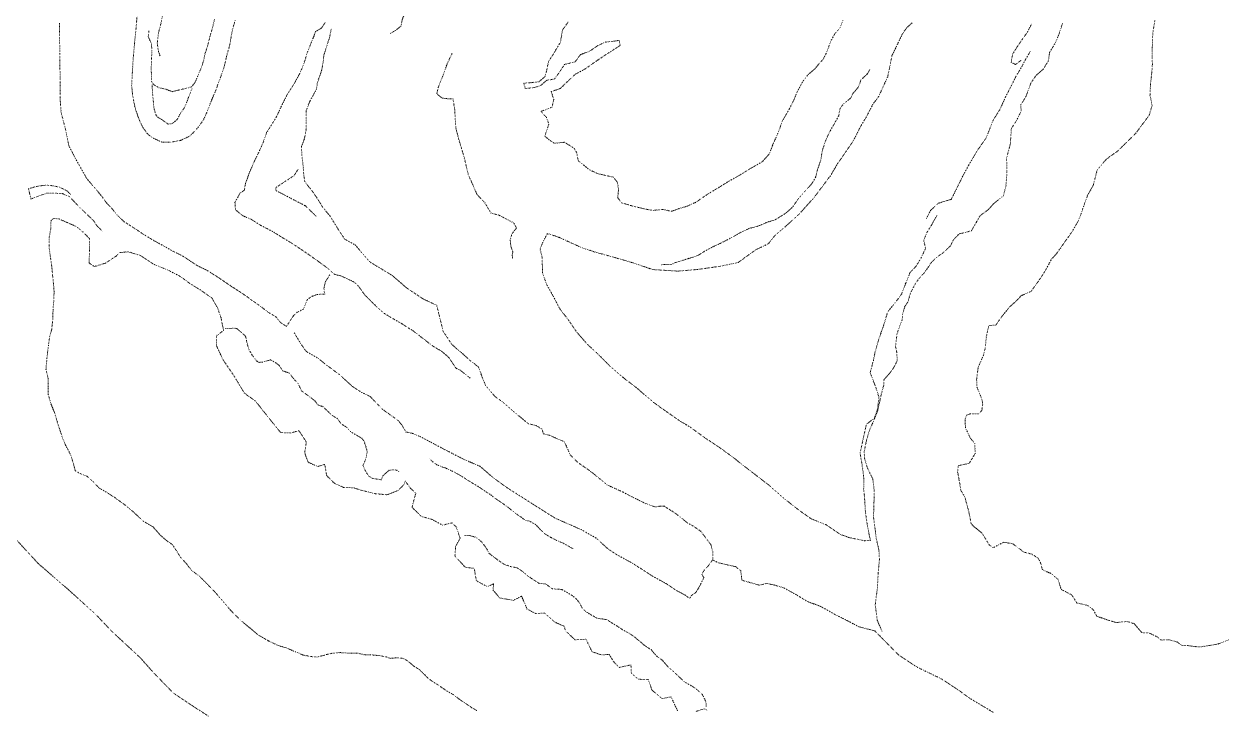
# Model space of a CAD drawing. Extents: x 682410 to 689460, y 7661803 to 7669124.
# Drawn here: x 687893.5 to 688365.9, y 7665861.8 to 7666132.4 of the extents above; entities that cross this region are included whole.
import ezdxf

# ---------------------------------------------------------------- set-up
doc = ezdxf.new("R2010")
doc.units = 0
doc.header["$MEASUREMENT"] = 0
doc.linetypes.add('DOT', pattern=[0.25, 0, -0.25])
doc.layers.add('02 TOE_Line', color=1, linetype='DOT', lineweight=20)

msp = doc.modelspace()

# ---------------------------------------------------------------- linework, layer by layer
at = {"layer": '02 TOE_Line'}
for points in [[(688038.2, 7666128.64, 4317.32), (688040.26, 7666129.88, 4317.74), (688042.29, 7666131.47, 4317.85), (688042.83, 7666134.17, 4317.64), (688043.75, 7666136.39, 4317.85), (688043.92, 7666139.58, 4317.64), (688043.75, 7666142.45, 4316.97), (688042.75, 7666146.5, 4316.61), (688042.57, 7666149.52, 4316.45), (688044.53, 7666153.35, 4316.8), (688045.98, 7666156.54, 4317.43), (688047.27, 7666159.77, 4317.77), (688048.06, 7666163.19, 4317.78), (688049.58, 7666166.23, 4318.03), (688049.11, 7666168.85, 4317.99), (688050.35, 7666171.96, 4317.61), (688051.39, 7666174.77, 4317.58), (688052.07, 7666177.47, 4317.96)], [(687938.16, 7666135.36, 4294.79), (687937.79, 7666130.85, 4295.36), (687937.32, 7666126.32, 4295.65), (687936.93, 7666121.93, 4296.07), (687936.53, 7666117.19, 4296.53), (687936.3, 7666112.92, 4296.89), (687936.03, 7666108.19, 4297.24), (687936.4, 7666104.36, 4297.31), (687936.87, 7666101.77, 4297.56), (687937.38, 7666099.27, 4297.65), (687938.58, 7666095.68, 4297.88), (687939.37, 7666093.65, 4298.05), (687940.64, 7666091.23, 4298.04), (687942.18, 7666089.08, 4298.06), (687944.21, 7666087.43, 4298.14), (687947.96, 7666085.68, 4298.24), (687951.71, 7666085.71, 4298.5), (687955.31, 7666086.36, 4298.76), (687958.94, 7666088.06, 4299.06), (687961.47, 7666090.53, 4299.24), (687964.27, 7666094.31, 4299.55), (687965.72, 7666097.42, 4299.71), (687967.17, 7666101.29, 4300.02), (687969.23, 7666106.18, 4300.32), (687971.16, 7666111.5, 4300.73), (687972.58, 7666115.49, 4300.94), (687973.47, 7666119.54, 4301.31), (687974.68, 7666123.74, 4301.55), (687975.76, 7666129.91, 4301.83), (687976.85, 7666133.72, 4302.16)], [(687947.23, 7666119.76, 4299.34), (687946.58, 7666121.61, 4299.25), (687946.15, 7666124.79, 4298.75), (687946.71, 7666129.29, 4297.67), (687947.39, 7666131.65, 4297), (687948.58, 7666137.27, 4295.59)], [(687907.57, 7666132.69, 4295.6), (687907.61, 7666126.04, 4296.32), (687907.68, 7666120.66, 4296.92), (687907.8, 7666110.79, 4297.37), (687907.79, 7666103.29, 4297.86), (687908.2, 7666097.39, 4298.2), (687909.79, 7666091.32, 4298.49), (687911.3, 7666084.16, 4298.74), (687913.82, 7666079.32, 4299.05), (687918.32, 7666071.28, 4299.62), (687922.7, 7666066.21, 4299.4), (687924.51, 7666063.93, 4299.44), (687926.27, 7666061.49, 4299.56), (687928.06, 7666059.75, 4299.52), (687930.19, 7666057.03, 4299.74), (687932.98, 7666054.33, 4300.07), (687936.46, 7666052.1, 4300.27), (687940.63, 7666049.32, 4300.37), (687945.21, 7666046.56, 4300.5), (687948.63, 7666044.75, 4300.53), (687952.33, 7666042.61, 4300.71), (687956.25, 7666040.68, 4300.8), (687959.45, 7666038.57, 4300.86), (687962.03, 7666036.88, 4301.14), (687965.84, 7666035.02, 4301.18), (687969.84, 7666032.54, 4301.46), (687976.09, 7666028.29, 4301.87), (687980.06, 7666025.72, 4302.07), (687983.52, 7666023.22, 4302.43), (687986.29, 7666021.32, 4302.76), (687989.7, 7666018.7, 4303.19), (687992.98, 7666016.66, 4303.5), (687994.77, 7666014.43, 4303.81), (687997.1, 7666012.94, 4304.16), (687999.89, 7666017.15, 4304.55), (688001.27, 7666018.46, 4304.47), (688003.86, 7666019.78, 4304.37), (688005.37, 7666023.57, 4304.34), (688007.11, 7666024.79, 4304.36), (688009.35, 7666025.57, 4304.52), (688012.21, 7666025.67, 4304.49), (688011.9, 7666027.79, 4304.25), (688012.47, 7666030.55, 4304.02), (688014.19, 7666033.25, 4303.73)], [(687942.88, 7666129.66, 4297.46), (687942.57, 7666127.36, 4297.45), (687943.88, 7666124.41, 4298.5), (687944.01, 7666121.65, 4298.3), (687943.88, 7666118.68, 4298.22), (687943.76, 7666114.52, 4298.21), (687943.84, 7666112.17, 4298.11), (687943.85, 7666109.72, 4297.96), (687944.77, 7666108.35, 4297.93), (687946.76, 7666107.19, 4298.19), (687949.6, 7666106.56, 4298.55), (687952.01, 7666105.61, 4298.7), (687954.57, 7666106.27, 4299.03), (687957.34, 7666106.9, 4299.3), (687959.5, 7666107.46, 4299.66), (687960.88, 7666108.93, 4299.95), (687961.99, 7666111.46, 4300.58), (687963.36, 7666114.65, 4301.08), (687964.38, 7666117.71, 4301.43), (687964.97, 7666120.46, 4302.08), (687966.09, 7666124.02, 4302.16), (687966.92, 7666127.26, 4302.43), (687967.97, 7666130.98, 4302.38), (687968.73, 7666134.1, 4302.89)], [(688069.56, 7665992.53, 4310.53), (688065.73, 7665995.61, 4309.47), (688063.95, 7665996.46, 4309.53), (688061.17, 7666000.68, 4309.42), (688058.54, 7666002.99, 4309.09), (688054.96, 7666005.09, 4308.75), (688047.01, 7666011.24, 4307.41), (688044.94, 7666012.51, 4307.48), (688042.63, 7666014.01, 4307.27), (688039.49, 7666015.78, 4306.68), (688035.73, 7666018.05, 4306.29), (688032.56, 7666020.82, 4305.88), (688030.12, 7666023.25, 4305.56), (688028.03, 7666025.37, 4305.39), (688025.54, 7666028.83, 4305.3), (688023.85, 7666030.41, 4305.64), (688021.53, 7666031.54, 4305.11), (688018.91, 7666032.78, 4304.61), (688016.19, 7666033.44, 4304.07), (688015.69, 7666033.8, 4304.04), (688013.36, 7666035.9, 4303.82), (688009.89, 7666038.44, 4303.46), (688005.32, 7666041.72, 4303.03), (687999.49, 7666045.6, 4302.52), (687995.81, 7666047.83, 4302.22), (687991.74, 7666050.34, 4301.94), (687987.01, 7666052.83, 4301.48), (687983.09, 7666055.24, 4300.99), (687979.82, 7666056.68, 4300.7), (687977.01, 7666058.99, 4300.4), (687976.79, 7666061.84, 4300.05), (687978.77, 7666065.49, 4300.13), (687980.49, 7666066.68, 4300.45), (687980.97, 7666069.41, 4300.27), (687982.69, 7666074.13, 4300.21), (687984.49, 7666078.18, 4300.12), (687986.53, 7666082.43, 4300.03), (687987.87, 7666085.42, 4300.11), (687989.3, 7666089.47, 4300.17), (687991.29, 7666092.59, 4300.24), (687993.18, 7666095.67, 4300.55), (687995.45, 7666100.6, 4300.81), (687997.39, 7666104.41, 4301.16), (688000.24, 7666108.92, 4301.36), (688002.21, 7666112.51, 4301.38), (688003.33, 7666114.97, 4301.52), (688004.49, 7666118.15, 4301.78), (688005.25, 7666120.87, 4301.86), (688006.35, 7666123.58, 4302.02), (688007.58, 7666126.61, 4302.4), (688008.63, 7666129.35, 4302.68), (688010.93, 7666130.69, 4302.85), (688012.59, 7666133.21, 4303.01)], [(688014.78, 7666130.49, 4304.21), (688014.18, 7666127.17, 4304.39), (688013.45, 7666124.96, 4303.68), (688011.86, 7666119.98, 4303.8), (688011.66, 7666117.56, 4303.95), (688010.98, 7666113.93, 4304.07), (688009.35, 7666109.22, 4303.85), (688008.93, 7666106.57, 4303.45), (688006.29, 7666101.71, 4302.74), (688004.96, 7666098.3, 4302.77), (688004.93, 7666094.1, 4302.77), (688004.89, 7666090.84, 4302.4), (688004.3, 7666087.34, 4302.31), (688003.04, 7666083.93, 4302.3), (688003.16, 7666081.11, 4301.87), (688003.53, 7666077.63, 4301.97), (688003.73, 7666076.25, 4302.03), (688003.95, 7666072.71, 4302.32), (688004.36, 7666070.09, 4302.24), (688007.07, 7666066.6, 4302.35), (688008.97, 7666063.96, 4301.92), (688011.37, 7666060.06, 4302.41), (688014.38, 7666056.42, 4303.12), (688017.41, 7666051.47, 4304.88), (688020.06, 7666047.39, 4304.92), (688024.24, 7666045.1, 4305.95), (688029.86, 7666038.51, 4307.21), (688034.6, 7666035.6, 4308.38), (688038.83, 7666033.05, 4309.31), (688044.61, 7666028.08, 4309.96), (688050.93, 7666023.84, 4310.55), (688056.41, 7666021.26, 4311.35), (688058.94, 7666011.01, 4311.24), (688062.28, 7666005.95, 4312.21), (688064.41, 7666003.97, 4312.13), (688066.22, 7666002.51, 4311.59), (688069.51, 7665999.51, 4311.77), (688072.93, 7665996.9, 4312.31), (688073.75, 7665994.55, 4312.1), (688074.69, 7665992.01, 4312.21), (688075.76, 7665989.49, 4312.44), (688079.6, 7665985.06, 4312.28), (688082.47, 7665983.08, 4311.56), (688086.64, 7665979.4, 4312.99), (688092.64, 7665974.45, 4315.57), (688095.84, 7665973.72, 4314.74), (688098.02, 7665972.27, 4314.68), (688098.46, 7665970.55, 4315.05), (688100.76, 7665969.99, 4315.06), (688106.82, 7665967.34, 4315.4), (688109.11, 7665962.17, 4314.88), (688112.04, 7665959.26, 4314.43), (688116.78, 7665955.93, 4314.76), (688120.3, 7665953.16, 4315.12), (688123.55, 7665950.39, 4315.85), (688129.84, 7665947.55, 4315.96), (688134.09, 7665945.32, 4316.97), (688138.93, 7665942.96, 4316.82), (688142.64, 7665941.64, 4317.84), (688144.42, 7665941.94, 4317.89), (688146.04, 7665942.02, 4318.54), (688149.18, 7665940.07, 4318.69), (688151.33, 7665938.58, 4318.74), (688155.41, 7665935.29, 4318.8), (688157.22, 7665934.33, 4319.05), (688160.63, 7665932.03, 4319.42), (688163.18, 7665928.6, 4318.84), (688164.61, 7665926.73, 4318.96), (688165.34, 7665923.87, 4318.9), (688165.29, 7665920.74, 4318.94), (688167.28, 7665919.68, 4319.47), (688171.32, 7665918.71, 4319.58), (688174.32, 7665918.08, 4319.8), (688176.38, 7665916.49, 4319.99), (688176.63, 7665914.16, 4319.98), (688176.84, 7665912.71, 4320.08), (688183.66, 7665910.75, 4320.66), (688186.44, 7665911.44, 4320.89), (688189.53, 7665910.84, 4321.33), (688193.38, 7665909.7, 4321.37), (688198.21, 7665907.02, 4322.03), (688202.64, 7665904.32, 4322.5), (688207.91, 7665902.39, 4322.95), (688213.68, 7665899.11, 4323.4), (688218.8, 7665896.55, 4323.95), (688222.98, 7665894.35, 4324.87), (688229.29, 7665892.7, 4325.56), (688234.8, 7665887.1, 4326.08), (688238.66, 7665883.19, 4326.56), (688246.16, 7665878.27, 4327.75), (688255.43, 7665873.82, 4329.14), (688261.95, 7665869.54, 4329.85), (688266.87, 7665866.01, 4329.41), (688276.2, 7665860.43, 4330.59)], [(688108.25, 7666133.09, 4349.63), (688106.09, 7666130.08, 4349.74), (688105.18, 7666125.08, 4349.95), (688102.14, 7666119.97, 4349.71), (688100.55, 7666117.61, 4349.76), (688099.67, 7666113.53, 4349.69), (688099.14, 7666111.64, 4349.65), (688096.79, 7666109.56, 4349.56), (688093.31, 7666109.14, 4349.54), (688090.77, 7666108.99, 4349.43), (688091.34, 7666106.83, 4349.29), (688095.03, 7666107.29, 4349.57), (688097.38, 7666107.99, 4349.42), (688099.81, 7666110.13, 4349.54), (688102.84, 7666110.59, 4349.39), (688104.8, 7666113.27, 4349.51), (688106.81, 7666116.35, 4349.54), (688111.02, 7666117.41, 4349.38), (688113.12, 7666120.23, 4349.2), (688117.06, 7666121.75, 4349.48), (688119.72, 7666123.66, 4349.61), (688122.84, 7666125.19, 4349.64), (688126.06, 7666125.51, 4349.69), (688128.4, 7666125.85, 4349.73), (688128.8, 7666123.85, 4349.77), (688124.74, 7666121.26, 4349.79), (688119.84, 7666118.02, 4349.93), (688114.82, 7666114.49, 4349.73), (688111.15, 7666112.57, 4349.91), (688107.51, 7666109.14, 4349.73), (688105.14, 7666106.84, 4349.67), (688101.59, 7666105.65, 4349.69), (688102.58, 7666102.54, 4349.88), (688101.92, 7666099.5, 4350.03), (688097.57, 7666097.84, 4350.28), (688099.73, 7666095.41, 4350.15), (688100.65, 7666092.79, 4350.09), (688099.06, 7666088.05, 4350.26), (688100.89, 7666086.49, 4350.23), (688102.79, 7666085.23, 4350.09), (688106.74, 7666085.65, 4350.03), (688110.58, 7666083.32, 4349.88), (688111.65, 7666081.45, 4350.08), (688112.27, 7666078.31, 4349.84), (688116.67, 7666074.78, 4349.92), (688119.93, 7666073.24, 4349.83), (688126.06, 7666071.89, 4349.93), (688127.71, 7666069.82, 4349.97), (688128.13, 7666067.09, 4350.01), (688127.84, 7666063.67, 4350.02), (688129.4, 7666061.69, 4350.57), (688132.97, 7666060.67, 4350.63), (688134.86, 7666060.19, 4350.57), (688139.08, 7666059.16, 4350.46), (688141.88, 7666058.73, 4350.41), (688145.53, 7666059.14, 4350.19), (688149.02, 7666058.38, 4350.55), (688152.09, 7666059.45, 4350.35), (688155.36, 7666060.47, 4350.39), (688158.87, 7666062.06, 4350.43), (688161.12, 7666063.7, 4350.32), (688163.57, 7666065.3, 4350.27), (688167.94, 7666067.93, 4350.29), (688171.55, 7666070.19, 4350.32), (688175.27, 7666072.23, 4350.39), (688180.6, 7666075.51, 4350.51), (688184.88, 7666077.95, 4350.68), (688187.53, 7666080.96, 4350.65), (688189.15, 7666085, 4350.42), (688191, 7666089.11, 4350.44), (688192.88, 7666094.21, 4350.4), (688195.57, 7666098.82, 4350.5), (688197.43, 7666102.6, 4350.51), (688198.68, 7666105.58, 4350.62), (688200.94, 7666109.82, 4350.66), (688203.11, 7666112.51, 4350.78), (688205.75, 7666114.75, 4350.92), (688207.3, 7666116.7, 4350.82), (688208.9, 7666118.42, 4350.88), (688210.05, 7666120.72, 4350.88), (688211.05, 7666123.2, 4350.7), (688211.93, 7666125.64, 4350.61), (688213.43, 7666128.43, 4350.47), (688215.44, 7666130.66, 4350.63), (688216.7, 7666133.87, 4350.71)], [(688243.96, 7666132.76, 4338.46), (688241.75, 7666130.72, 4338.69), (688240.26, 7666128.63, 4339.02), (688236.05, 7666119.84, 4338.44), (688234.35, 7666111.48, 4338.44), (688230.77, 7666103.67, 4338.24), (688228.51, 7666100.67, 4338.1), (688226.11, 7666095.98, 4338), (688223.51, 7666091.64, 4337.93), (688220.85, 7666086.28, 4337.86), (688214.57, 7666077.21, 4337.91), (688211.94, 7666072.67, 4337.76), (688205.14, 7666063.62, 4337.68), (688199.31, 7666057.19, 4337.73), (688194.1, 7666052.46, 4337.62), (688189.95, 7666048.92, 4337.18), (688187.22, 7666045.56, 4337.35), (688182.25, 7666043.14, 4337.18), (688175.34, 7666038.17, 4337.15), (688168.29, 7666036.69, 4337.14), (688159.46, 7666035.43, 4337.12), (688151.49, 7666034.76, 4337.07), (688141.65, 7666035.38, 4336.91), (688133.28, 7666038.22, 4336.94), (688126.1, 7666040.29, 4337.13), (688119.56, 7666042.09, 4337.23), (688113.89, 7666043.91, 4337.33), (688108.8, 7666046.21, 4337.57), (688104.42, 7666048.2, 4337.65), (688100.09, 7666049.62, 4337.64), (688098.46, 7666046.51, 4337.72), (688097.2, 7666043.5, 4337.77), (688098.02, 7666040.11, 4337.69), (688098.14, 7666033.99, 4337.47), (688099.87, 7666029.33, 4337.46), (688102.13, 7666025.31, 4337.54), (688105.01, 7666019.82, 4337.55), (688108.6, 7666015.19, 4337.43), (688111.81, 7666010.47, 4337.4), (688115.91, 7666005.76, 4337.25), (688119.44, 7666002.59, 4337.15), (688124.81, 7665997.21, 4337.15), (688129.98, 7665992.73, 4337.15), (688135.27, 7665988.68, 4337.16), (688142.05, 7665982.87, 4337.25), (688146.94, 7665979.35, 4337.22), (688152.61, 7665975.42, 4337.22), (688156.45, 7665973.17, 4337.32), (688162.15, 7665968.98, 4337.34), (688167.71, 7665965.28, 4337.45), (688172.8, 7665961.68, 4337.58), (688177.27, 7665958.11, 4337.55), (688181.38, 7665954.96, 4337.58), (688187.55, 7665950.18, 4337.62), (688193.3, 7665945.12, 4337.54), (688198.79, 7665940.78, 4337.64), (688204.15, 7665936.97, 4337.68), (688209.94, 7665934.67, 4337.61), (688215.63, 7665930.81, 4337.52), (688219.26, 7665929.53, 4337.52), (688225.24, 7665928.31, 4337.65), (688227.57, 7665928.43, 4337.6), (688226.99, 7665930.85, 4337.63), (688226.21, 7665935.16, 4337.51), (688225.55, 7665939.75, 4337.52), (688225.21, 7665945.57, 4337.33), (688224.87, 7665948.79, 4337.43), (688225, 7665950.62, 4337.43), (688224.82, 7665954.18, 4337.62), (688224.18, 7665958.7, 4337.6), (688223.46, 7665962.82, 4337.78), (688224.63, 7665968.36, 4337.59), (688225.96, 7665974.27, 4337.61), (688229.08, 7665976.72, 4337.91), (688230.42, 7665980.54, 4337.71), (688230.88, 7665985.18, 4337.36), (688229.36, 7665989.7, 4338.16), (688227.42, 7665994.64, 4338), (688228.72, 7665999.49, 4337.73), (688229.34, 7666002.56, 4337.49), (688230.53, 7666007, 4337.76), (688232.05, 7666011.37, 4337.74), (688232.86, 7666013.67, 4337.59), (688234.36, 7666018.66, 4337.62), (688237.98, 7666023.16, 4337.91), (688239.84, 7666025.67, 4337.65), (688241.45, 7666029.98, 4338), (688243.16, 7666034.22, 4338.03), (688245.49, 7666036.59, 4338.16), (688247.66, 7666040.17, 4337.99), (688249.28, 7666043.75, 4338.09), (688248.56, 7666046.99, 4337.91), (688249.89, 7666050.14, 4338.43), (688251.62, 7666052.92, 4338.24), (688253.8, 7666056.78, 4338.46)], [(688232.18, 7665892.29, 4326.76), (688230.19, 7665897, 4327.47), (688229.43, 7665903.02, 4329.11), (688230.28, 7665909.62, 4331.83), (688230.61, 7665915.75, 4334.71), (688231.08, 7665920.93, 4336.4), (688230.89, 7665924.73, 4337.38), (688229.85, 7665929.05, 4338.21), (688229.38, 7665932.98, 4338.55), (688228.75, 7665937.68, 4338.53), (688228.93, 7665942.76, 4339.08), (688229.02, 7665948.21, 4339.48), (688228.48, 7665952.65, 4339.64), (688226.37, 7665957, 4338.4), (688225.21, 7665960.96, 4338.1), (688225.08, 7665963.46, 4337.58), (688225.95, 7665967.76, 4337.69), (688227.14, 7665971.89, 4337.83), (688229.01, 7665976.1, 4337.95), (688230.43, 7665979.85, 4337.9), (688231.3, 7665983.79, 4337.67), (688232, 7665986.9, 4337.59), (688232.8, 7665989.73, 4337.39), (688232.83, 7665991.88, 4337.34), (688234.97, 7665994.2, 4338.48), (688236.8, 7665996.78, 4339.68), (688238.11, 7665999.39, 4340.36), (688237.93, 7666002.73, 4340.56), (688237.42, 7666005.14, 4340.05), (688238.05, 7666010.01, 4340.1), (688239.15, 7666013.19, 4340.21), (688240.06, 7666015.45, 4339.89), (688240.22, 7666017.85, 4339.48), (688241.12, 7666020.79, 4339.23), (688242.43, 7666022.84, 4338.99), (688243.28, 7666025.97, 4338.86), (688244.78, 7666028.86, 4338.81), (688245.45, 7666030.1, 4338.97), (688246.7, 7666031.83, 4339.4), (688248.57, 7666033.86, 4339.49), (688249.95, 7666035.76, 4339.53), (688251.6, 7666038.22, 4339.07), (688253.02, 7666039.59, 4339.44), (688254.68, 7666040.94, 4339.64), (688256.22, 7666042.01, 4339.89), (688259.12, 7666044.71, 4339.69), (688260.36, 7666047.22, 4339.32), (688262.56, 7666049.44, 4339.62), (688267.39, 7666050.67, 4341.58), (688269.28, 7666053.94, 4341.5), (688270.82, 7666056.65, 4340.92), (688274.16, 7666059.11, 4341.4), (688276.1, 7666061.35, 4341.34), (688279.98, 7666064.49, 4342.19), (688281, 7666068.36, 4341.92), (688281.42, 7666073.79, 4341.62), (688281.26, 7666079.36, 4340.49), (688282.76, 7666085.07, 4341.24), (688283.15, 7666091.16, 4340.12), (688285.16, 7666094.13, 4340.48), (688286.98, 7666097.87, 4340.17), (688286.91, 7666100.46, 4338.68), (688288.94, 7666103.78, 4338.62), (688290.86, 7666109.04, 4337.48), (688292.93, 7666112.1, 4337.18), (688295.76, 7666114.54, 4337.06), (688297.72, 7666117.72, 4336.37), (688298.24, 7666121.11, 4336.13), (688300.7, 7666125.24, 4337.72), (688302.06, 7666128.8, 4338.76), (688303.34, 7666132.55, 4339.33)], [(688339.76, 7666133.66, 4360.11), (688338.95, 7666128.76, 4360.27), (688338.78, 7666124.05, 4360.46), (688338.7, 7666119.43, 4360.38), (688338.8, 7666116.26, 4360.14), (688338.46, 7666112.19, 4360.12), (688338.05, 7666108.48, 4360.24), (688337.85, 7666104.31, 4360.11), (688338.69, 7666100.1, 4359.72), (688337.49, 7666096.26, 4359.66), (688334.19, 7666091.8, 4359.89), (688332.36, 7666089.31, 4359.9), (688329.12, 7666086.11, 4359.94), (688324.87, 7666081.97, 4359.84), (688320.72, 7666079.05, 4360.24), (688317, 7666074.67, 4360.19), (688315.48, 7666068.7, 4360.31), (688313.26, 7666064.79, 4360.15), (688311.64, 7666060.26, 4360.18), (688310.68, 7666057.46, 4360.11), (688309.43, 7666054.36, 4360.16), (688307.25, 7666050.58, 4360.16), (688305.43, 7666047.96, 4360.16), (688301, 7666041.69, 4360.09), (688299, 7666039.51, 4360.01), (688296.53, 7666034.9, 4360.05), (688293.17, 7666029.81, 4359.99), (688290.9, 7666026.75, 4360.01), (688287.08, 7666025.09, 4359.7), (688285.5, 7666023.37, 4359.93), (688282.53, 7666020.7, 4359.71), (688279.91, 7666017.5, 4359.85), (688278.45, 7666015.52, 4359.75), (688277.01, 7666013.48, 4359.92), (688274.27, 7666013.2, 4360.01), (688273.59, 7666010.52, 4360), (688273.18, 7666008.19, 4359.96), (688272.94, 7666004.78, 4360.02), (688272.1, 7666001.42, 4359.96), (688271.01, 7665999, 4359.97), (688270.05, 7665996.81, 4359.95), (688269.44, 7665992.05, 4360.06), (688269.59, 7665988.81, 4360.29), (688271.47, 7665984.39, 4360.26), (688271.88, 7665982.41, 4360.2), (688271.47, 7665979.7, 4360.29), (688270.28, 7665978.47, 4360.46), (688266.91, 7665978.4, 4360.44), (688265.44, 7665977.87, 4360.51), (688264.91, 7665976.29, 4360.53), (688265.01, 7665972.97, 4360.49), (688267.01, 7665968.77, 4360.21), (688268.71, 7665966.69, 4360.19), (688268.88, 7665962.7, 4360.05), (688266.45, 7665958.84, 4360.07), (688262.18, 7665957.92, 4360.32), (688261.95, 7665955.43, 4360.27), (688262.6, 7665952.1, 4360.2), (688263.21, 7665948.18, 4360.14), (688264.79, 7665945.57, 4360.2), (688266.36, 7665939.72, 4360.09), (688267.27, 7665935.07, 4360.13), (688268.46, 7665933.76, 4360.28), (688269.39, 7665933.08, 4360.34), (688271.52, 7665931.35, 4360.34), (688272.98, 7665929.02, 4360.48), (688274.43, 7665926.67, 4360.25), (688275.92, 7665925.52, 4360.2), (688280.13, 7665927.72, 4360.1), (688283.74, 7665927.1, 4359.93), (688285.65, 7665925.64, 4359.88), (688288.11, 7665923.8, 4360), (688291.25, 7665922.99, 4359.96), (688293.74, 7665921.39, 4359.91), (688294.67, 7665919.59, 4359.85), (688295.4, 7665916.8, 4359.84), (688298.79, 7665915.39, 4359.89), (688301.52, 7665913.11, 4360.04), (688302.81, 7665909.07, 4360.1), (688306.91, 7665906.97, 4360.16), (688309.03, 7665903.71, 4360.18), (688313.23, 7665902.77, 4360.24), (688315.49, 7665901.02, 4360.31), (688316.8, 7665898.54, 4360.41), (688320.21, 7665897.3, 4360.39), (688324.56, 7665896.01, 4360.72), (688328.79, 7665896.45, 4360.72), (688331.54, 7665895.58, 4360.73), (688334.62, 7665892.03, 4360.86), (688337.36, 7665891.93, 4360.89), (688340.62, 7665890.4, 4361.03), (688342.16, 7665889.09, 4361.17), (688345.19, 7665889.23, 4361.22), (688348.59, 7665888.34, 4361.22), (688350.46, 7665886.91, 4361.24), (688352.87, 7665886.88, 4361.25), (688356.91, 7665886.36, 4361.45), (688358.1, 7665886.42, 4361.37), (688364.6, 7665887.5, 4361.23), (688369.71, 7665889.5, 4362.05)], [(688287.17, 7666118.09, 4337.68), (688284.79, 7666116.37, 4339.12), (688283.07, 7666117.14, 4338.69), (688283.61, 7666120.37, 4338.39), (688285.53, 7666123.48, 4338.89), (688287.4, 7666126.24, 4339.09), (688289.46, 7666129.12, 4339.23), (688291.25, 7666132.56, 4339.16)], [(688249.6, 7666055.45, 4338.26), (688251.27, 7666058.72, 4338.52), (688254.3, 7666061.55, 4339.14), (688259.43, 7666063.1, 4338.6), (688261.45, 7666067.15, 4338.55), (688264.09, 7666072.51, 4338.99), (688266.42, 7666076.79, 4339.02), (688269.86, 7666082.62, 4338.62), (688273.19, 7666087.34, 4338.9), (688274.79, 7666091.37, 4338.69), (688276.05, 7666094.53, 4338.46), (688278.71, 7666098.72, 4338.54), (688280.79, 7666103.43, 4338.3), (688283.29, 7666108.28, 4337.81), (688284.94, 7666111.64, 4337.57), (688287.25, 7666115.43, 4337.54), (688288.56, 7666118.04, 4337.52), (688290.67, 7666121.58, 4338.38)], [(688086.38, 7666039.82, 4332.75), (688086.17, 7666041.11, 4332.77), (688086.5, 7666042.35, 4332.89), (688085.72, 7666044.31, 4332.52), (688085.39, 7666046.98, 4332.24), (688086.04, 7666049.32, 4331.85), (688086.99, 7666050.7, 4332.13), (688087.9, 7666051.76, 4332.36), (688086.78, 7666053.82, 4332.55), (688084.54, 7666054.95, 4332.29), (688081.11, 7666056.81, 4332.07), (688077.83, 7666057.7, 4332.17), (688075.32, 7666061.84, 4331.58), (688072.34, 7666064.98, 4332.4), (688068.97, 7666072.61, 4331.68), (688068.12, 7666075.84, 4332.68), (688067.33, 7666079.37, 4333.08), (688065.18, 7666086.59, 4333.11), (688063.97, 7666091.17, 4333.07), (688063.5, 7666098.53, 4333.03), (688062.83, 7666102.81, 4332.04), (688060.24, 7666102.86, 4331.2), (688058.58, 7666103.06, 4330.9), (688056.42, 7666104.77, 4331.03), (688057.04, 7666107.29, 4331.37), (688057.84, 7666109.52, 4332.2), (688058.99, 7666112.29, 4331.45), (688059.58, 7666113.94, 4331.67), (688060.07, 7666115.35, 4331.89), (688060.61, 7666116.81, 4332), (688062.46, 7666120.7, 4332.33)], [(688227.46, 7666114.56, 4339.81), (688226.2, 7666112.51, 4340.26), (688223.81, 7666110.26, 4340.93), (688222.76, 7666107.38, 4340.35), (688220.69, 7666104.99, 4340.54), (688219.81, 7666103.1, 4340.09), (688218.42, 7666102.04, 4340.36), (688216.82, 7666100.7, 4340.55), (688215.51, 7666098.78, 4340.35), (688215.03, 7666096.09, 4340.26), (688213.3, 7666092.97, 4340), (688211.57, 7666089.98, 4340.43), (688209.78, 7666086.12, 4340.7), (688208.6, 7666082.47, 4339.56), (688207.86, 7666078.27, 4339.53), (688206.68, 7666074.98, 4339.06), (688205.98, 7666071.99, 4338.82), (688204.47, 7666069.34, 4338.64), (688200.7, 7666065.21, 4338.36), (688199.15, 7666063.4, 4338.34), (688196.72, 7666059.98, 4338.73), (688194.33, 7666057.77, 4338.85), (688189.94, 7666055.01, 4338.53), (688186.72, 7666054.05, 4338.07), (688183.8, 7666052.71, 4338.51), (688179.68, 7666051.59, 4339.15), (688176.13, 7666049.93, 4339.3), (688173.14, 7666048.21, 4339.35), (688168.7, 7666045.9, 4339.83), (688165.29, 7666044.32, 4339.83), (688161.93, 7666042.49, 4339.45), (688159.98, 7666041.21, 4339.02), (688158.03, 7666040.43, 4339.44), (688154.86, 7666039.45, 4338.51), (688151.93, 7666038.54, 4338.47), (688150.3, 7666038.06, 4337.91), (688148.89, 7666037.32, 4338.26), (688145.75, 7666037.36, 4337.74), (688144.74, 7666037.26, 4337.79)], [(687959.9, 7666107.04, 4299.78), (687959.16, 7666104.99, 4299.54), (687958.41, 7666103.26, 4299.44), (687957.7, 7666101.3, 4299.47), (687956.95, 7666099.37, 4299.46), (687955.44, 7666097.33, 4299.36), (687953.97, 7666094.59, 4299.44), (687951.95, 7666092.94, 4299.38), (687950.44, 7666092.83, 4299.34), (687947.95, 7666094.57, 4299.06), (687946.28, 7666095.53, 4299.1), (687945.54, 7666096.61, 4299.06), (687944.8, 7666099.28, 4298.65), (687944.62, 7666101.57, 4298.6), (687944.23, 7666105.4, 4298.18), (687944.14, 7666108.48, 4297.94)], [(688001.68, 7666074.93, 4300.08), (688000.1, 7666072.45, 4300.03), (687996.54, 7666070.13, 4300.14), (687992.87, 7666067.7, 4300.18), (687992.92, 7666066.58, 4300.62), (688004.65, 7666060.5, 4302.89), (688009.11, 7666056.15, 4302.68)], [(687924.55, 7666050.49, 4301.87), (687922.35, 7666052.63, 4301.96), (687921, 7666054.66, 4301.23), (687917.94, 7666057.64, 4301.18), (687915.72, 7666059.74, 4300.62), (687913.15, 7666062.41, 4299.48), (687911.41, 7666064.24, 4298.35), (687908.61, 7666065.4, 4298.29), (687906.7, 7666065.47, 4298.45), (687902.55, 7666065.53, 4297.66), (687898.8, 7666064.23, 4297.09), (687896.32, 7666063.23, 4297.59), (687895.71, 7666065.65, 4297.26), (687895.34, 7666067.3, 4297.1), (687899.13, 7666068.35, 4297.24), (687902.51, 7666068.7, 4297.54), (687905.07, 7666068.43, 4297.64), (687907.48, 7666067.94, 4297.92), (687910.56, 7666066.44, 4298.39), (687912.22, 7666064.72, 4298.79)], [(688072.21, 7665861.23, 4302.24), (688070.28, 7665862.39, 4302.25), (688067.31, 7665864.35, 4302.14), (688065.53, 7665865.56, 4302.12), (688062.83, 7665867.63, 4301.93), (688060.46, 7665868.92, 4301.88), (688058.7, 7665870.14, 4301.97), (688057, 7665871.34, 4302.04), (688055.19, 7665872.41, 4301.96), (688053.02, 7665873.98, 4302.09), (688051.57, 7665875.44, 4301.99), (688049.55, 7665877.43, 4301.94), (688047.38, 7665878.79, 4301.92), (688045.73, 7665880.2, 4301.91), (688044.17, 7665881.34, 4301.88), (688043.15, 7665881.85, 4302.04), (688040.65, 7665882.08, 4301.95), (688038.17, 7665881.86, 4301.87), (688036.54, 7665882.44, 4301.98), (688033.85, 7665882.94, 4301.97), (688030.22, 7665883.28, 4302.01), (688027.77, 7665883.3, 4302.11), (688025.04, 7665883.93, 4302.04), (688021.7, 7665883.91, 4302.1), (688018.26, 7665884.14, 4302), (688015.18, 7665883.87, 4301.99), (688012.92, 7665883.35, 4301.96), (688009.23, 7665882.37, 4301.86), (688006.95, 7665882.56, 4301.96), (688004.06, 7665883.05, 4301.99), (688000.67, 7665884.44, 4301.95), (687997.06, 7665886, 4301.9), (687993.91, 7665886.9, 4302.01), (687989.9, 7665888.81, 4301.86), (687985.97, 7665891.11, 4301.83), (687982.4, 7665894.09, 4301.64), (687979.13, 7665896.8, 4301.41), (687975.23, 7665900.68, 4301.21), (687972.15, 7665904.28, 4301.33), (687969.39, 7665907.5, 4301.44), (687966.65, 7665910.4, 4301.41), (687962.75, 7665914.32, 4301.47), (687959.62, 7665916.63, 4301.64), (687957.91, 7665918.95, 4301.8), (687955.6, 7665921.44, 4302.04), (687953.91, 7665924.01, 4301.95), (687952.17, 7665926.72, 4301.79), (687949.91, 7665928.3, 4301.74), (687947.19, 7665930.63, 4301.55), (687944.47, 7665933.81, 4301.34), (687940.59, 7665936.04, 4301.53), (687937.11, 7665939.32, 4301.5), (687933.48, 7665942.4, 4301.5), (687929.23, 7665945.45, 4301.43), (687925.79, 7665947.66, 4301.6), (687923.22, 7665949.08, 4301.27), (687920.77, 7665951.68, 4301.21), (687918.35, 7665953.84, 4300.76), (687915.82, 7665954.76, 4301.01), (687913.79, 7665955.91, 4301.54), (687913.07, 7665958.7, 4301.64), (687912.17, 7665961.52, 4301.79), (687911.48, 7665963.14, 4301.86), (687909.98, 7665966.03, 4301.36), (687908.79, 7665968.83, 4301.32), (687907.03, 7665974.09, 4301.65), (687905.55, 7665979.02, 4301.71), (687904.12, 7665982.56, 4302.43), (687903.15, 7665986.02, 4302.2), (687903.14, 7665989.05, 4301.91), (687903.06, 7665992.39, 4301.65), (687902.23, 7665995.98, 4301.12), (687902.61, 7666000.42, 4301.37), (687903.19, 7666005.39, 4301.57), (687903.67, 7666008.81, 4301.32), (687904.49, 7666011.74, 4301.31), (687904.93, 7666015.99, 4301.46), (687905.02, 7666019.61, 4301.35), (687905.28, 7666022.81, 4301.31), (687905.43, 7666026.56, 4301.51), (687905.2, 7666029.71, 4301.73), (687904.85, 7666033.06, 4301.11), (687904.54, 7666036.47, 4301.32), (687904.04, 7666039.86, 4302.12), (687903.47, 7666044.23, 4301.89), (687903.55, 7666048.21, 4301.95), (687904.1, 7666051.51, 4302.01), (687904.15, 7666054.55, 4301.94), (687905.11, 7666055.56, 4302.18), (687907.29, 7666055.4, 4302.21), (687910.58, 7666053.96, 4302.05), (687914.36, 7666052.3, 4302.04), (687916.89, 7666050.16, 4302.02), (687919.37, 7666047.61, 4302.03), (687919.41, 7666042.87, 4301.95), (687919.26, 7666037.95, 4301.79), (687921.29, 7666036.57, 4301.93), (687925.77, 7666037.92, 4301.94), (687929.92, 7666040.72, 4301.96), (687931.31, 7666042.04, 4301.68), (687934.68, 7666042.4, 4301.39), (687939.46, 7666040.93, 4301.23), (687944.9, 7666037.41, 4301.59), (687950.78, 7666034.96, 4301.58), (687954.94, 7666032.83, 4301.66), (687959.36, 7666029.67, 4301.56), (687963.12, 7666027.34, 4301.96), (687967.74, 7666024.09, 4302.71), (687970.02, 7666020.06, 4302.15), (687971.3, 7666016.29, 4302.06), (687972.32, 7666011.3, 4302.11), (687969.52, 7666009.25, 4301.94), (687969.52, 7666005.26, 4301.9), (687972.07, 7665999.83, 4301.76), (687976.47, 7665993.29, 4301.84), (687980.52, 7665986.59, 4301.89), (687984.89, 7665983.45, 4301.98), (687990.76, 7665976.03, 4301.96), (687994.85, 7665971.01, 4302.05), (687998.72, 7665970.84, 4301.92), (688002.05, 7665971.73, 4301.97), (688004.95, 7665967.28, 4301.89), (688004.31, 7665963.04, 4301.93), (688005.66, 7665959.31, 4301.87), (688009.49, 7665957.6, 4301.89), (688012.22, 7665958.46, 4301.95), (688012.99, 7665954.01, 4301.87), (688016.05, 7665950.97, 4301.94), (688019.66, 7665949.34, 4301.87), (688023.69, 7665949.22, 4302.2), (688026.32, 7665948.31, 4302.15), (688032.28, 7665946.86, 4302.27), (688036.79, 7665946.46, 4302.18), (688041.15, 7665948.15, 4302.46), (688043.41, 7665950.4, 4302.54), (688043.98, 7665951.87, 4302.79), (688046.09, 7665948.98, 4302.47), (688048.13, 7665947.06, 4302.51), (688046.68, 7665941.5, 4302.27), (688050.35, 7665937.89, 4302.34), (688054.38, 7665936.8, 4302.51), (688058.69, 7665934.46, 4302.44), (688062.48, 7665935.37, 4302.35), (688064.15, 7665933.71, 4302.29), (688065.66, 7665929.27, 4302.17), (688063.87, 7665926.1, 4302.22), (688063.6, 7665922.24, 4302.14), (688067.67, 7665917.83, 4302.1), (688071.21, 7665917.39, 4301.94), (688072.05, 7665912.49, 4301.82), (688076.41, 7665910.18, 4301.83), (688078.88, 7665911.32, 4302.32), (688078.59, 7665908.92, 4301.8), (688081.21, 7665905.73, 4301.94), (688086.66, 7665904.77, 4302.18), (688089.9, 7665906.41, 4302.24), (688092.02, 7665901.37, 4302.31), (688095.44, 7665899.53, 4302.38), (688098.92, 7665899.78, 4302.45), (688103.07, 7665896.13, 4302.48), (688106.65, 7665894.56, 4302.58), (688107.34, 7665892.63, 4302.47), (688110.95, 7665889.2, 4302.54), (688115.32, 7665889.39, 4302.87), (688117.71, 7665884.45, 4302.75), (688121.55, 7665883.19, 4302.9), (688124.45, 7665883.45, 4302.98), (688126.09, 7665880.73, 4303.07), (688128.38, 7665878.26, 4303.26), (688133.04, 7665879.29, 4303.4), (688133.21, 7665876.01, 4303.48), (688135.95, 7665873.61, 4303.62), (688139.88, 7665873.48, 4303.64), (688141.34, 7665869.36, 4303.74), (688145.27, 7665866, 4303.64), (688148.88, 7665866.62, 4303.73), (688151.47, 7665861.09, 4303.79)], [(688041.65, 7665955.46, 4303.43), (688040.83, 7665956.1, 4303.44), (688039.44, 7665956.35, 4303.54), (688037.63, 7665956.12, 4303.6), (688035.9, 7665954.6, 4303.58), (688034.92, 7665953.7, 4303.52), (688034.65, 7665952.35, 4303.52), (688032.81, 7665952.64, 4303.39), (688031.17, 7665952.88, 4303.37), (688029.53, 7665953.85, 4303.39), (688028.19, 7665956.02, 4303.59), (688027.31, 7665958.04, 4303.58), (688028.46, 7665960.71, 4303.51), (688028.98, 7665963.5, 4303.33), (688028.53, 7665965.23, 4303.62), (688027.8, 7665967.46, 4303.75), (688026.94, 7665968.69, 4303.79), (688022.34, 7665971.37, 4304.38), (688020.98, 7665973.07, 4303.94), (688018.71, 7665974.41, 4303.79), (688017.37, 7665976.4, 4303.91), (688015.04, 7665977.86, 4304.37), (688011.54, 7665981.21, 4303.94), (688009.42, 7665982.05, 4303.4), (688008.34, 7665983.56, 4303.56), (688006, 7665985.34, 4303.46), (688003.08, 7665987.45, 4303.08), (688002.51, 7665988.68, 4303.32), (688001.63, 7665990.5, 4303.58), (688000.19, 7665991.95, 4303.5), (687998.32, 7665994.43, 4303.61), (687995.61, 7665995.44, 4302.9), (687994.33, 7665997.41, 4302.98), (687993.04, 7665998.47, 4302.87), (687990.83, 7665999.71, 4302.38), (687989.11, 7665999.23, 4302.51), (687987.65, 7665998.82, 4302.48), (687986.24, 7665998.72, 4302.56), (687985.37, 7665999.26, 4302.88), (687983.57, 7666001.57, 4303.61), (687982.36, 7666003.68, 4303.54), (687981.88, 7666005.25, 4303.26), (687981.33, 7666007.36, 4303.17), (687981.02, 7666009.01, 4302.96), (687979.94, 7666009.99, 4302.96), (687978.57, 7666011.21, 4303.22), (687977.68, 7666011.97, 4303.25), (687976.5, 7666012.28, 4303.03), (687975.12, 7666012.13, 4302.71), (687974.08, 7666012.04, 4302.25), (687972.95, 7666012.05, 4301.97)], [(688165.29, 7665920.74, 4318.94), (688163.22, 7665918.02, 4318.87), (688161.87, 7665916.61, 4318.93), (688161, 7665915.06, 4318.99), (688161.79, 7665913.74, 4319.05), (688160.59, 7665911.24, 4319.07), (688159.72, 7665909.58, 4319.04), (688158.61, 7665907.82, 4318.91), (688156.87, 7665906.6, 4318.79), (688156.16, 7665905.49, 4318.85), (688155, 7665906.5, 4318.82), (688152.94, 7665907.62, 4318.91), (688150.79, 7665908.79, 4318.63), (688147.04, 7665911.31, 4318.45), (688141.16, 7665914.56, 4318.11), (688133.76, 7665919.36, 4317.49), (688127.31, 7665922.89, 4317.11), (688124.16, 7665924.95, 4316.36), (688119.3, 7665929.34, 4315.63), (688113.38, 7665932.72, 4315.4), (688103.15, 7665937.2, 4314.68), (688094.22, 7665942.84, 4313.9), (688083.89, 7665949.4, 4313.39), (688078.83, 7665953.11, 4312.87), (688073.42, 7665957.74, 4311.91), (688067.19, 7665960.39, 4311.32), (688058.79, 7665964.71, 4311.35), (688050.14, 7665969.3, 4310.44), (688046.88, 7665970.7, 4309.59), (688044.31, 7665971.23, 4308.77), (688042.66, 7665973.93, 4308.76), (688041.3, 7665975.7, 4308.84), (688035.12, 7665980.13, 4308.72), (688032.93, 7665982.34, 4308.48), (688030.13, 7665985.27, 4308.1), (688026.79, 7665986.88, 4307.65), (688023.1, 7665989.24, 4307.45), (688018.02, 7665993.93, 4307.02), (688013.08, 7665997.52, 4306.84), (688009.52, 7666000.4, 4306.59), (688004.96, 7666003.01, 4306.37), (688002.57, 7666006.4, 4305.55), (688000.11, 7666010.53, 4304.38)], [(688110.14, 7665925.15, 4315.79), (688108.24, 7665926.27, 4315.17), (688106.37, 7665927.3, 4315.08), (688103.82, 7665928.38, 4314.88), (688101.43, 7665929.6, 4314.15), (688099.24, 7665930.93, 4313.91), (688097.69, 7665932.29, 4313.94), (688095.52, 7665934.64, 4314.25), (688093.04, 7665936.03, 4314.01), (688091.34, 7665936.36, 4313.76), (688089.55, 7665937.72, 4313.5), (688087.56, 7665939.09, 4313.43), (688085.51, 7665940.72, 4313.38), (688082.74, 7665942.86, 4313.58), (688079.5, 7665945.01, 4313.33), (688077.79, 7665946.39, 4313.03), (688075.48, 7665947.83, 4312.91), (688073.33, 7665949.38, 4313.09), (688070.52, 7665951.04, 4313.05), (688068.48, 7665952.31, 4312.76), (688066.38, 7665953.68, 4312.81), (688063.71, 7665955.19, 4312.52), (688062.11, 7665955.99, 4312.13), (688059.83, 7665957.05, 4311.91), (688058.53, 7665957.42, 4311.58), (688056.41, 7665958.3, 4311.17), (688054.42, 7665959.79, 4311.26), (688053.66, 7665960.67, 4311.23)], [(687890.86, 7665928.32, 4277.49), (687895.02, 7665923.81, 4277.37), (687899.17, 7665919.31, 4277.24), (687905.17, 7665914.1, 4277.37), (687911.16, 7665908.9, 4277.5), (687916.51, 7665904.06, 4277.67), (687921.87, 7665899.22, 4277.84), (687925.09, 7665895.82, 4277.7), (687928.32, 7665892.43, 4277.57), (687933.91, 7665887.23, 4278.07), (687939.5, 7665882.04, 4278.56), (687944.9, 7665875.98, 4278.35), (687948.7, 7665872.05, 4278.32), (687952.5, 7665868.13, 4278.3), (687956.27, 7665865.62, 4278.2), (687960.04, 7665863.12, 4278.1), (687966.55, 7665858.9, 4278.37)], [(688162.68, 7665862.91, 4304.06), (688162.69, 7665863.91, 4304.87), (688162.46, 7665865.1, 4305.37), (688161.28, 7665867.5, 4306.24), (688159.15, 7665869.5, 4306.72), (688157.4, 7665870.73, 4306.45), (688154.08, 7665872.6, 4305.55), (688150.92, 7665875.65, 4305.69), (688147.78, 7665878.43, 4305.2), (688145.35, 7665881.19, 4305.95), (688142.92, 7665882.97, 4306.07), (688141.09, 7665885.24, 4305.66), (688138.51, 7665886.88, 4305.03), (688136.71, 7665888.46, 4305.15), (688134.52, 7665890.25, 4305.01), (688132.29, 7665891.76, 4304.82), (688129.86, 7665893.11, 4304.48), (688127.89, 7665894.45, 4304.22), (688125.9, 7665895.61, 4304.09), (688123.49, 7665897.16, 4304.03), (688119.72, 7665897.69, 4303.44), (688117.48, 7665898.98, 4303.62), (688115.39, 7665900.19, 4303.79), (688113.8, 7665901.66, 4303.88), (688112.67, 7665903.97, 4304.33), (688111.2, 7665905.62, 4304.46), (688109.84, 7665906.69, 4304.71), (688107.69, 7665907.95, 4304.72), (688105.67, 7665909.08, 4304.44), (688102.06, 7665909.3, 4303.8), (688099.36, 7665911.24, 4304.03), (688096.83, 7665911.45, 4304), (688093.82, 7665913.42, 4303.65), (688092.26, 7665914.46, 4304.2), (688090.13, 7665916.28, 4304.93), (688088.07, 7665917.65, 4304.94), (688085.51, 7665918.13, 4304.46), (688083.16, 7665918.9, 4303.96), (688080.81, 7665920.48, 4303.71), (688077.04, 7665923.32, 4303.05), (688076.12, 7665925.19, 4302.93), (688074.17, 7665927.8, 4303), (688071.89, 7665929.67, 4303.44), (688069.05, 7665930.43, 4302.93), (688067.19, 7665930.41, 4302.47)], [(688158.83, 7665860.94, 4303.87), (688161.9, 7665861.94, 4303.9), (688163.39, 7665861.33, 4303.87)]]:
    msp.add_polyline3d(points, dxfattribs=at)

doc.saveas('drawing.dxf')
